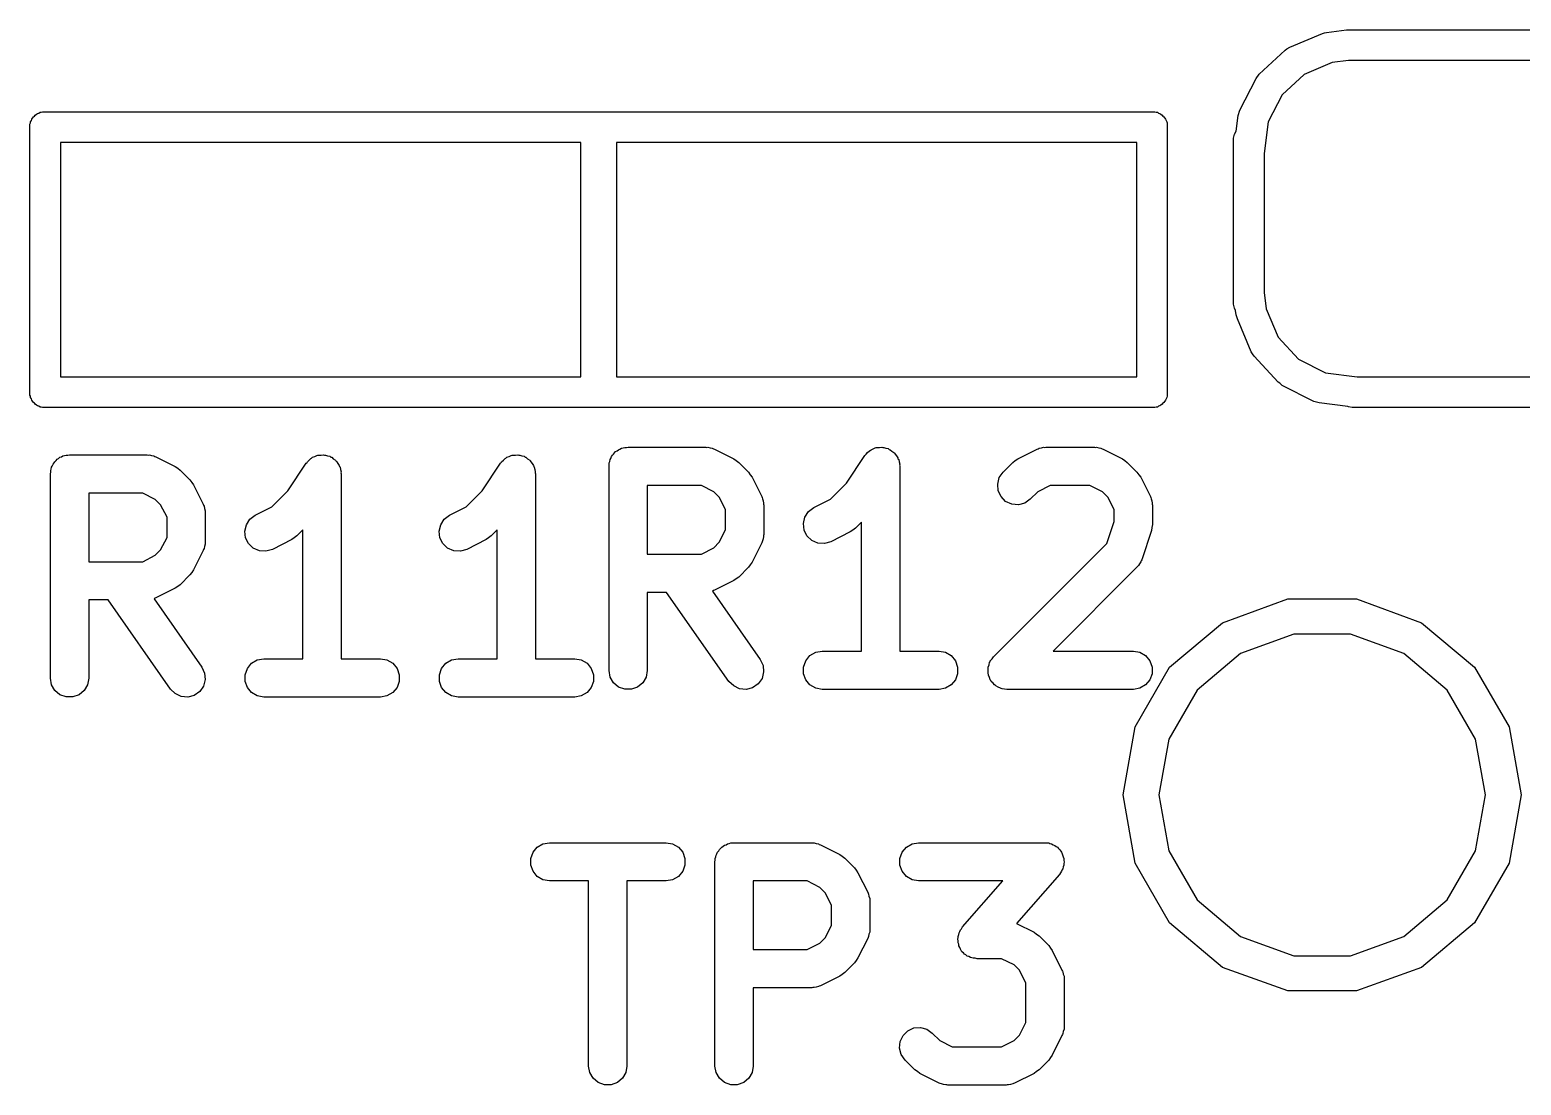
# Model space of a CAD drawing. Extents: x 553.3 to 630.8, y 408.7 to 458.1.
# Drawn here: x 603.48 to 609.33, y 411.28 to 415.42 of the extents above; entities that cross this region are included whole.
import ezdxf

# ---------------------------------------------------------------- set-up
doc = ezdxf.new("R2010")
doc.units = 0
doc.header["$MEASUREMENT"] = 0
doc.layers.add('BLACK', color=7, linetype='CONTINUOUS')

msp = doc.modelspace()

# ---------------------------------------------------------------- linework, layer by layer
at = {"layer": 'BLACK', "linetype": 'CONTINUOUS'}
for p, q in [((608.559, 415.406), (608.567, 415.408)), ((608.567, 415.408), (608.646, 415.418)), ((608.646, 415.418), (608.647, 415.418)), ((608.647, 415.418), (608.648, 415.418)), ((608.648, 415.418), (609.409, 415.418)), ((608.412, 415.343), (608.423, 415.35)), ((608.423, 415.35), (608.551, 415.404)), ((608.423, 415.35), (608.423, 415.35)), ((608.551, 415.404), (608.559, 415.406)), ((608.303, 415.244), (608.405, 415.338)), ((608.405, 415.338), (608.412, 415.343)), ((608.405, 415.338), (608.405, 415.338)), ((608.59, 415.29), (608.479, 415.243)), ((608.654, 415.298), (608.59, 415.29)), ((609.409, 415.298), (608.654, 415.298)), ((608.291, 415.227), (608.303, 415.244)), ((608.303, 415.244), (608.303, 415.244)), ((608.479, 415.243), (608.393, 415.163)), ((608.227, 415.103), (608.291, 415.227)), ((608.393, 415.163), (608.339, 415.058)), ((603.485, 415.053), (603.486, 415.058)), ((603.486, 415.058), (603.489, 415.063)), ((603.489, 415.063), (603.491, 415.068)), ((603.491, 415.068), (603.494, 415.072)), ((603.494, 415.072), (603.497, 415.077)), ((603.497, 415.077), (603.501, 415.08)), ((603.501, 415.08), (603.504, 415.084)), ((603.504, 415.084), (603.509, 415.087)), ((603.509, 415.087), (603.513, 415.09)), ((603.513, 415.09), (603.518, 415.092)), ((603.518, 415.092), (603.523, 415.095)), ((603.523, 415.095), (603.528, 415.096)), ((603.528, 415.096), (603.533, 415.097)), ((603.533, 415.097), (603.538, 415.097)), ((603.538, 415.097), (603.538, 415.097)), ((603.538, 415.097), (607.889, 415.097)), ((607.889, 415.097), (607.889, 415.097)), ((607.889, 415.097), (607.894, 415.097)), ((607.894, 415.097), (607.899, 415.096)), ((607.899, 415.096), (607.904, 415.095)), ((607.904, 415.095), (607.909, 415.092)), ((607.909, 415.092), (607.914, 415.09)), ((607.914, 415.09), (607.918, 415.087)), ((607.918, 415.087), (607.923, 415.084)), ((607.923, 415.084), (607.926, 415.08)), ((607.926, 415.08), (607.93, 415.077)), ((607.93, 415.077), (607.933, 415.072)), ((607.933, 415.072), (607.936, 415.068)), ((607.936, 415.068), (607.938, 415.063)), ((607.938, 415.063), (607.941, 415.058)), ((607.941, 415.058), (607.942, 415.053)), ((608.213, 415.021), (608.221, 415.083)), ((608.221, 415.083), (608.227, 415.103)), ((608.227, 415.103), (608.227, 415.103)), ((608.339, 415.058), (608.323, 414.934)), ((603.483, 415.048), (603.485, 415.053)), ((603.483, 415.043), (603.483, 415.048)), ((603.483, 414.008), (603.483, 415.043)), ((603.483, 415.043), (603.483, 415.043)), ((607.942, 415.053), (607.943, 415.048)), ((607.943, 415.048), (607.943, 415.043)), ((607.943, 415.043), (607.943, 415.043)), ((607.943, 415.043), (607.943, 413.992)), ((608.203, 414.993), (608.206, 415.009)), ((608.206, 415.009), (608.213, 415.021)), ((605.643, 414.977), (603.603, 414.977)), ((603.603, 414.977), (603.603, 414.058)), ((605.643, 414.058), (605.643, 414.977)), ((607.823, 414.977), (605.783, 414.977)), ((605.783, 414.977), (605.783, 414.058)), ((607.823, 414.058), (607.823, 414.977)), ((608.203, 414.343), (608.203, 414.993)), ((608.323, 414.934), (608.323, 414.389)), ((608.323, 414.389), (608.331, 414.325)), ((608.206, 414.327), (608.203, 414.343)), ((608.211, 414.318), (608.206, 414.327)), ((608.213, 414.301), (608.211, 414.318)), ((608.216, 414.294), (608.213, 414.301)), ((608.331, 414.325), (608.378, 414.214)), ((608.218, 414.286), (608.216, 414.294)), ((608.272, 414.157), (608.218, 414.286)), ((608.378, 414.214), (608.458, 414.127)), ((608.277, 414.149), (608.272, 414.157)), ((608.272, 414.157), (608.272, 414.157)), ((608.283, 414.14), (608.277, 414.149)), ((608.378, 414.038), (608.283, 414.14)), ((608.283, 414.14), (608.283, 414.14)), ((608.458, 414.127), (608.563, 414.074)), ((608.563, 414.074), (608.687, 414.058)), ((603.483, 413.987), (603.483, 414.008)), ((603.603, 414.058), (605.643, 414.058)), ((605.783, 414.058), (607.823, 414.058)), ((608.384, 414.033), (608.378, 414.038)), ((608.378, 414.038), (608.378, 414.038)), ((608.394, 414.025), (608.384, 414.033)), ((608.518, 413.962), (608.394, 414.025)), ((608.394, 414.025), (608.394, 414.025)), ((608.687, 414.058), (609.419, 414.058)), ((603.485, 413.982), (603.483, 413.987)), ((603.486, 413.977), (603.485, 413.982)), ((603.489, 413.972), (603.486, 413.977)), ((603.491, 413.967), (603.489, 413.972)), ((603.494, 413.963), (603.491, 413.967)), ((603.497, 413.958), (603.494, 413.963)), ((603.501, 413.955), (603.497, 413.958)), ((603.504, 413.951), (603.501, 413.955)), ((603.509, 413.948), (603.504, 413.951)), ((603.513, 413.945), (603.509, 413.948)), ((603.518, 413.943), (603.513, 413.945)), ((607.914, 413.945), (607.909, 413.943)), ((607.918, 413.948), (607.914, 413.945)), ((607.923, 413.951), (607.918, 413.948)), ((607.926, 413.955), (607.923, 413.951)), ((607.93, 413.958), (607.926, 413.955)), ((607.933, 413.963), (607.93, 413.958)), ((607.936, 413.967), (607.933, 413.963)), ((607.938, 413.972), (607.936, 413.967)), ((607.941, 413.977), (607.938, 413.972)), ((607.942, 413.982), (607.941, 413.977)), ((607.943, 413.987), (607.942, 413.982)), ((607.943, 413.992), (607.943, 413.992)), ((607.943, 413.992), (607.943, 413.987)), ((608.523, 413.96), (608.518, 413.962)), ((608.518, 413.962), (608.518, 413.962)), ((608.538, 413.956), (608.523, 413.96)), ((608.651, 413.942), (608.538, 413.956)), ((608.538, 413.956), (608.538, 413.956)), ((603.523, 413.94), (603.518, 413.943)), ((603.528, 413.939), (603.523, 413.94)), ((603.533, 413.938), (603.528, 413.939)), ((603.538, 413.938), (603.533, 413.938)), ((607.889, 413.938), (603.538, 413.938)), ((603.538, 413.938), (603.538, 413.938)), ((607.894, 413.938), (607.889, 413.938)), ((607.889, 413.938), (607.889, 413.938)), ((607.899, 413.939), (607.894, 413.938)), ((607.904, 413.94), (607.899, 413.939)), ((607.909, 413.943), (607.904, 413.94)), ((608.653, 413.941), (608.651, 413.942)), ((608.668, 413.938), (608.653, 413.941)), ((609.419, 413.938), (608.668, 413.938)), ((605.786, 413.769), (605.791, 413.773)), ((605.791, 413.773), (605.797, 413.775)), ((605.797, 413.775), (605.803, 413.779)), ((605.803, 413.779), (605.809, 413.78)), ((605.809, 413.78), (605.816, 413.782)), ((605.816, 413.782), (605.822, 413.782)), ((605.822, 413.782), (605.829, 413.783)), ((605.829, 413.783), (606.133, 413.783)), ((606.133, 413.783), (606.138, 413.782)), ((606.138, 413.782), (606.142, 413.783)), ((606.142, 413.783), (606.15, 413.78)), ((606.15, 413.78), (606.159, 413.779)), ((606.159, 413.779), (606.163, 413.776)), ((606.163, 413.776), (606.167, 413.775)), ((606.167, 413.775), (606.243, 413.737)), ((606.775, 413.769), (606.778, 413.77)), ((606.778, 413.77), (606.782, 413.773)), ((606.782, 413.773), (606.79, 413.776)), ((606.79, 413.776), (606.798, 413.78)), ((606.798, 413.78), (606.802, 413.781)), ((606.802, 413.781), (606.806, 413.782)), ((606.806, 413.782), (606.815, 413.782)), ((606.815, 413.782), (606.824, 413.783)), ((606.824, 413.783), (606.828, 413.782)), ((606.828, 413.782), (606.832, 413.782)), ((606.832, 413.782), (606.84, 413.779)), ((606.84, 413.779), (606.849, 413.777)), ((606.849, 413.777), (606.853, 413.774)), ((606.853, 413.774), (606.857, 413.773)), ((606.857, 413.773), (606.863, 413.767)), ((607.357, 413.737), (607.433, 413.775)), ((607.433, 413.775), (607.437, 413.776)), ((607.437, 413.776), (607.441, 413.779)), ((607.441, 413.779), (607.45, 413.78)), ((607.45, 413.78), (607.458, 413.783)), ((607.458, 413.783), (607.462, 413.782)), ((607.462, 413.782), (607.467, 413.783)), ((607.467, 413.783), (607.657, 413.783)), ((607.657, 413.783), (607.661, 413.782)), ((607.661, 413.782), (607.666, 413.783)), ((607.666, 413.783), (607.674, 413.78)), ((607.674, 413.78), (607.683, 413.779)), ((607.683, 413.779), (607.687, 413.776)), ((607.687, 413.776), (607.691, 413.775)), ((607.691, 413.775), (607.767, 413.737)), ((603.571, 413.709), (603.574, 413.716)), ((603.574, 413.716), (603.578, 413.721)), ((603.578, 413.721), (603.581, 413.726)), ((603.581, 413.726), (603.586, 413.731)), ((603.586, 413.731), (603.59, 413.736)), ((603.59, 413.736), (603.596, 413.739)), ((603.596, 413.739), (603.601, 413.743)), ((603.601, 413.743), (603.607, 413.745)), ((603.607, 413.745), (603.613, 413.749)), ((603.613, 413.749), (603.619, 413.75)), ((603.619, 413.75), (603.626, 413.752)), ((603.626, 413.752), (603.632, 413.752)), ((603.632, 413.752), (603.639, 413.753)), ((603.639, 413.753), (603.943, 413.753)), ((603.943, 413.753), (603.948, 413.752)), ((603.948, 413.752), (603.952, 413.753)), ((603.952, 413.753), (603.96, 413.75)), ((603.96, 413.75), (603.969, 413.749)), ((603.969, 413.749), (603.973, 413.746)), ((603.973, 413.746), (603.977, 413.745)), ((603.977, 413.745), (604.053, 413.707)), ((604.495, 413.612), (604.567, 413.72)), ((604.567, 413.72), (604.57, 413.723)), ((604.57, 413.723), (604.572, 413.726)), ((604.572, 413.726), (604.578, 413.732)), ((604.578, 413.732), (604.585, 413.739)), ((604.585, 413.739), (604.588, 413.74)), ((604.588, 413.74), (604.592, 413.743)), ((604.592, 413.743), (604.6, 413.746)), ((604.6, 413.746), (604.608, 413.75)), ((604.608, 413.75), (604.612, 413.751)), ((604.612, 413.751), (604.616, 413.752)), ((604.616, 413.752), (604.625, 413.752)), ((604.625, 413.752), (604.634, 413.753)), ((604.634, 413.753), (604.638, 413.752)), ((604.638, 413.752), (604.642, 413.752)), ((604.642, 413.752), (604.65, 413.749)), ((604.65, 413.749), (604.659, 413.747)), ((604.659, 413.747), (604.663, 413.744)), ((604.663, 413.744), (604.667, 413.743)), ((604.667, 413.743), (604.673, 413.737)), ((604.673, 413.737), (604.681, 413.732)), ((604.681, 413.732), (604.683, 413.729)), ((604.683, 413.729), (604.687, 413.726)), ((604.687, 413.726), (604.691, 413.719)), ((604.691, 413.719), (604.696, 413.711)), ((604.696, 413.711), (604.697, 413.707)), ((605.256, 413.612), (605.329, 413.72)), ((605.329, 413.72), (605.331, 413.723)), ((605.331, 413.723), (605.333, 413.726)), ((605.333, 413.726), (605.34, 413.732)), ((605.34, 413.732), (605.347, 413.739)), ((605.347, 413.739), (605.35, 413.74)), ((605.35, 413.74), (605.353, 413.743)), ((605.353, 413.743), (605.362, 413.746)), ((605.362, 413.746), (605.37, 413.75)), ((605.37, 413.75), (605.374, 413.751)), ((605.374, 413.751), (605.378, 413.752)), ((605.378, 413.752), (605.387, 413.752)), ((605.387, 413.752), (605.396, 413.753)), ((605.396, 413.753), (605.4, 413.752)), ((605.4, 413.752), (605.404, 413.752)), ((605.404, 413.752), (605.412, 413.749)), ((605.412, 413.749), (605.421, 413.747)), ((605.421, 413.747), (605.425, 413.744)), ((605.425, 413.744), (605.428, 413.743)), ((605.428, 413.743), (605.435, 413.737)), ((605.435, 413.737), (605.443, 413.732)), ((605.443, 413.732), (605.445, 413.729)), ((605.445, 413.729), (605.448, 413.726)), ((605.448, 413.726), (605.453, 413.719)), ((605.453, 413.719), (605.458, 413.711)), ((605.458, 413.711), (605.459, 413.707)), ((605.754, 413.708), (605.755, 413.715)), ((605.755, 413.721), (605.757, 413.727)), ((605.755, 413.715), (605.755, 413.721)), ((605.757, 413.727), (605.758, 413.734)), ((605.758, 413.734), (605.761, 413.739)), ((605.761, 413.739), (605.764, 413.746)), ((605.764, 413.746), (605.768, 413.751)), ((605.768, 413.751), (605.771, 413.756)), ((605.771, 413.756), (605.776, 413.761)), ((605.776, 413.761), (605.78, 413.766)), ((605.78, 413.766), (605.786, 413.769)), ((606.243, 413.737), (606.253, 413.73)), ((606.253, 413.73), (606.263, 413.723)), ((606.263, 413.723), (606.301, 413.685)), ((606.685, 413.642), (606.757, 413.75)), ((606.757, 413.75), (606.76, 413.753)), ((606.76, 413.753), (606.762, 413.756)), ((606.762, 413.756), (606.768, 413.762)), ((606.768, 413.762), (606.775, 413.769)), ((606.863, 413.767), (606.871, 413.762)), ((606.871, 413.762), (606.873, 413.759)), ((606.873, 413.759), (606.876, 413.756)), ((606.876, 413.756), (606.881, 413.749)), ((606.881, 413.749), (606.886, 413.741)), ((606.886, 413.741), (606.887, 413.737)), ((606.887, 413.737), (606.89, 413.734)), ((606.89, 413.734), (606.891, 413.725)), ((606.891, 413.725), (606.894, 413.716)), ((606.894, 413.716), (606.893, 413.712)), ((606.893, 413.712), (606.894, 413.708)), ((607.299, 413.685), (607.337, 413.723)), ((607.337, 413.723), (607.347, 413.73)), ((607.347, 413.73), (607.357, 413.737)), ((607.767, 413.737), (607.777, 413.73)), ((607.777, 413.73), (607.786, 413.723)), ((607.786, 413.723), (607.824, 413.685)), ((603.564, 413.678), (603.565, 413.685)), ((603.564, 412.878), (603.564, 413.678)), ((603.565, 413.691), (603.567, 413.697)), ((603.565, 413.685), (603.565, 413.691)), ((603.567, 413.697), (603.568, 413.704)), ((603.568, 413.704), (603.571, 413.709)), ((604.053, 413.707), (604.063, 413.7)), ((604.063, 413.7), (604.073, 413.693)), ((604.073, 413.693), (604.111, 413.655)), ((604.111, 413.655), (604.118, 413.645)), ((604.697, 413.707), (604.7, 413.704)), ((604.7, 413.704), (604.701, 413.695)), ((604.701, 413.695), (604.704, 413.686)), ((604.704, 413.686), (604.703, 413.682)), ((604.703, 413.682), (604.704, 413.678)), ((604.704, 413.678), (604.704, 412.953)), ((605.459, 413.707), (605.461, 413.704)), ((605.461, 413.704), (605.463, 413.695)), ((605.463, 413.695), (605.465, 413.686)), ((605.465, 413.686), (605.465, 413.682)), ((605.465, 413.682), (605.466, 413.678)), ((605.466, 413.678), (605.466, 412.953)), ((605.754, 412.908), (605.754, 413.708)), ((606.301, 413.685), (606.308, 413.675)), ((606.308, 413.675), (606.315, 413.665)), ((606.315, 413.665), (606.353, 413.589)), ((606.894, 413.708), (606.894, 412.983)), ((607.278, 413.638), (607.284, 413.664)), ((607.284, 413.664), (607.299, 413.685)), ((607.824, 413.685), (607.831, 413.675)), ((607.831, 413.675), (607.839, 413.665)), ((607.839, 413.665), (607.877, 413.589)), ((603.714, 413.603), (603.714, 413.334)), ((603.926, 413.603), (603.714, 413.603)), ((603.975, 413.578), (603.926, 413.603)), ((604.118, 413.645), (604.125, 413.635)), ((604.125, 413.635), (604.163, 413.559)), ((604.432, 413.549), (604.495, 413.612)), ((605.194, 413.549), (605.256, 413.612)), ((605.904, 413.633), (605.904, 413.364)), ((606.116, 413.633), (605.904, 413.633)), ((606.165, 413.608), (606.116, 413.633)), ((606.186, 413.587), (606.165, 413.608)), ((606.622, 413.579), (606.685, 413.642)), ((607.28, 413.612), (607.278, 413.638)), ((607.291, 413.589), (607.28, 413.612)), ((607.435, 413.608), (607.405, 413.579)), ((607.484, 413.633), (607.435, 413.608)), ((607.639, 413.633), (607.484, 413.633)), ((607.689, 413.608), (607.639, 413.633)), ((607.71, 413.587), (607.689, 413.608)), ((603.996, 413.557), (603.975, 413.578)), ((604.021, 413.508), (603.996, 413.557)), ((604.163, 413.559), (604.164, 413.555)), ((604.164, 413.555), (604.166, 413.551)), ((604.166, 413.551), (604.168, 413.543)), ((604.168, 413.543), (604.17, 413.534)), ((604.367, 413.517), (604.432, 413.549)), ((605.129, 413.517), (605.194, 413.549)), ((606.211, 413.538), (606.186, 413.587)), ((606.211, 413.459), (606.211, 413.538)), ((606.353, 413.589), (606.354, 413.585)), ((606.354, 413.585), (606.356, 413.581)), ((606.356, 413.581), (606.358, 413.573)), ((606.358, 413.573), (606.36, 413.564)), ((606.36, 413.564), (606.36, 413.56)), ((606.36, 413.56), (606.361, 413.556)), ((606.361, 413.556), (606.361, 413.441)), ((606.536, 413.531), (606.557, 413.547)), ((606.557, 413.547), (606.622, 413.579)), ((607.309, 413.57), (607.291, 413.589)), ((607.333, 413.559), (607.309, 413.57)), ((607.359, 413.557), (607.333, 413.559)), ((607.384, 413.564), (607.359, 413.557)), ((607.405, 413.579), (607.384, 413.564)), ((607.735, 413.538), (607.71, 413.587)), ((607.735, 413.492), (607.735, 413.538)), ((607.877, 413.589), (607.878, 413.585)), ((607.878, 413.585), (607.88, 413.581)), ((607.88, 413.581), (607.882, 413.573)), ((607.882, 413.573), (607.884, 413.564)), ((607.884, 413.564), (607.884, 413.56)), ((607.884, 413.56), (607.885, 413.556)), ((607.885, 413.556), (607.885, 413.48)), ((604.021, 413.429), (604.021, 413.508)), ((604.17, 413.534), (604.17, 413.53)), ((604.17, 413.53), (604.171, 413.526)), ((604.171, 413.526), (604.171, 413.411)), ((604.326, 413.454), (604.332, 413.479)), ((604.332, 413.479), (604.346, 413.501)), ((604.346, 413.501), (604.367, 413.517)), ((605.088, 413.454), (605.094, 413.479)), ((605.094, 413.479), (605.108, 413.501)), ((605.108, 413.501), (605.129, 413.517)), ((606.516, 413.484), (606.522, 413.509)), ((606.519, 413.458), (606.516, 413.484)), ((606.522, 413.509), (606.536, 413.531)), ((606.744, 413.489), (606.72, 413.465)), ((606.744, 412.983), (606.744, 413.489)), ((607.706, 413.406), (607.735, 413.492)), ((607.885, 413.48), (607.882, 413.468)), ((603.996, 413.38), (604.021, 413.429)), ((604.329, 413.428), (604.326, 413.454)), ((604.34, 413.405), (604.329, 413.428)), ((604.51, 413.421), (604.434, 413.382)), ((604.52, 413.428), (604.51, 413.421)), ((604.53, 413.435), (604.52, 413.428)), ((604.554, 413.459), (604.53, 413.435)), ((604.554, 412.953), (604.554, 413.459)), ((605.09, 413.428), (605.088, 413.454)), ((605.102, 413.405), (605.09, 413.428)), ((605.272, 413.421), (605.196, 413.382)), ((605.282, 413.428), (605.272, 413.421)), ((605.292, 413.435), (605.282, 413.428)), ((605.316, 413.459), (605.292, 413.435)), ((605.316, 412.953), (605.316, 413.459)), ((606.186, 413.41), (606.211, 413.459)), ((606.358, 413.424), (606.356, 413.416)), ((606.36, 413.433), (606.358, 413.424)), ((606.361, 413.441), (606.36, 413.437)), ((606.36, 413.437), (606.36, 413.433)), ((606.53, 413.435), (606.519, 413.458)), ((606.549, 413.417), (606.53, 413.435)), ((606.7, 413.451), (606.624, 413.412)), ((606.71, 413.458), (606.7, 413.451)), ((606.72, 413.465), (606.71, 413.458)), ((607.881, 413.456), (607.843, 413.342)), ((607.882, 413.468), (607.881, 413.456)), ((603.975, 413.359), (603.996, 413.38)), ((604.163, 413.378), (604.125, 413.302)), ((604.164, 413.382), (604.163, 413.378)), ((604.166, 413.386), (604.164, 413.382)), ((604.168, 413.394), (604.166, 413.386)), ((604.17, 413.403), (604.168, 413.394)), ((604.171, 413.411), (604.17, 413.407)), ((604.17, 413.407), (604.17, 413.403)), ((604.359, 413.387), (604.34, 413.405)), ((604.383, 413.377), (604.359, 413.387)), ((604.409, 413.375), (604.383, 413.377)), ((604.434, 413.382), (604.409, 413.375)), ((605.121, 413.387), (605.102, 413.405)), ((605.145, 413.377), (605.121, 413.387)), ((605.171, 413.375), (605.145, 413.377)), ((605.196, 413.382), (605.171, 413.375)), ((605.904, 413.364), (606.116, 413.364)), ((606.116, 413.364), (606.165, 413.389)), ((606.165, 413.389), (606.186, 413.41)), ((606.353, 413.408), (606.315, 413.332)), ((606.354, 413.412), (606.353, 413.408)), ((606.356, 413.416), (606.354, 413.412)), ((606.573, 413.407), (606.549, 413.417)), ((606.599, 413.405), (606.573, 413.407)), ((606.624, 413.412), (606.599, 413.405)), ((607.261, 412.961), (607.706, 413.406)), ((603.714, 413.334), (603.926, 413.334)), ((603.926, 413.334), (603.975, 413.359)), ((604.125, 413.302), (604.118, 413.292)), ((606.301, 413.312), (606.263, 413.274)), ((606.308, 413.322), (606.301, 413.312)), ((606.315, 413.332), (606.308, 413.322)), ((607.824, 413.312), (607.495, 412.983)), ((607.827, 413.316), (607.824, 413.312)), ((607.83, 413.319), (607.827, 413.316)), ((607.834, 413.326), (607.83, 413.319)), ((607.839, 413.334), (607.834, 413.326)), ((607.841, 413.338), (607.839, 413.334)), ((607.843, 413.342), (607.841, 413.338)), ((604.073, 413.244), (604.063, 413.237)), ((604.111, 413.282), (604.073, 413.244)), ((604.118, 413.292), (604.111, 413.282)), ((606.243, 413.26), (606.167, 413.222)), ((606.253, 413.267), (606.243, 413.26)), ((606.263, 413.274), (606.253, 413.267)), ((603.973, 413.191), (603.97, 413.189)), ((603.97, 413.189), (604.157, 412.921)), ((603.977, 413.192), (603.973, 413.191)), ((604.053, 413.23), (603.977, 413.192)), ((604.063, 413.237), (604.053, 413.23)), ((605.98, 413.214), (605.904, 413.214)), ((605.904, 413.214), (605.904, 412.908)), ((606.224, 412.865), (605.98, 413.214)), ((606.163, 413.221), (606.16, 413.219)), ((606.16, 413.219), (606.347, 412.951)), ((606.167, 413.222), (606.163, 413.221)), ((608.16, 413.095), (608.415, 413.188)), ((608.415, 413.188), (608.685, 413.188)), ((608.685, 413.188), (608.94, 413.095)), ((603.79, 413.184), (603.714, 413.184)), ((603.714, 413.184), (603.714, 412.878)), ((604.034, 412.835), (603.79, 413.184)), ((607.952, 412.921), (608.16, 413.095)), ((608.94, 413.095), (609.148, 412.921)), ((608.439, 413.05), (608.23, 412.974)), ((608.661, 413.05), (608.439, 413.05)), ((608.87, 412.974), (608.661, 413.05)), ((604.375, 412.949), (604.4, 412.953)), ((604.4, 412.953), (604.554, 412.953)), ((604.704, 412.953), (604.858, 412.953)), ((604.858, 412.953), (604.883, 412.949)), ((605.137, 412.949), (605.162, 412.953)), ((605.162, 412.953), (605.316, 412.953)), ((605.466, 412.953), (605.62, 412.953)), ((605.62, 412.953), (605.645, 412.949)), ((606.347, 412.951), (606.358, 412.927)), ((606.526, 412.946), (606.542, 412.966)), ((606.542, 412.966), (606.565, 412.979)), ((606.565, 412.979), (606.59, 412.983)), ((606.59, 412.983), (606.744, 412.983)), ((606.894, 412.983), (607.048, 412.983)), ((607.048, 412.983), (607.073, 412.979)), ((607.073, 412.979), (607.096, 412.966)), ((607.096, 412.966), (607.113, 412.946)), ((607.249, 412.946), (607.256, 412.953)), ((607.256, 412.953), (607.261, 412.961)), ((607.495, 412.983), (607.81, 412.983)), ((607.81, 412.983), (607.835, 412.979)), ((607.835, 412.979), (607.858, 412.966)), ((607.858, 412.966), (607.874, 412.946)), ((608.23, 412.974), (608.06, 412.831)), ((609.04, 412.831), (608.87, 412.974)), ((604.157, 412.921), (604.168, 412.897)), ((604.168, 412.897), (604.17, 412.872)), ((604.327, 412.891), (604.336, 412.916)), ((604.336, 412.916), (604.352, 412.936)), ((604.352, 412.936), (604.375, 412.949)), ((604.883, 412.949), (604.906, 412.936)), ((604.906, 412.936), (604.923, 412.916)), ((604.923, 412.916), (604.931, 412.891)), ((605.089, 412.891), (605.097, 412.916)), ((605.097, 412.916), (605.114, 412.936)), ((605.114, 412.936), (605.137, 412.949)), ((605.645, 412.949), (605.668, 412.936)), ((605.668, 412.936), (605.684, 412.916)), ((605.684, 412.916), (605.693, 412.891)), ((605.758, 412.882), (605.754, 412.908)), ((605.904, 412.908), (605.899, 412.882)), ((606.36, 412.902), (606.354, 412.876)), ((606.358, 412.927), (606.36, 412.902)), ((606.517, 412.921), (606.526, 412.946)), ((606.517, 412.895), (606.517, 412.921)), ((606.526, 412.871), (606.517, 412.895)), ((607.113, 412.946), (607.121, 412.921)), ((607.121, 412.895), (607.113, 412.871)), ((607.121, 412.921), (607.121, 412.895)), ((607.24, 412.921), (607.244, 412.93)), ((607.24, 412.918), (607.24, 412.921)), ((607.24, 412.915), (607.24, 412.918)), ((607.24, 412.905), (607.24, 412.915)), ((607.24, 412.895), (607.24, 412.905)), ((607.242, 412.892), (607.24, 412.895)), ((607.242, 412.889), (607.242, 412.892)), ((607.244, 412.93), (607.246, 412.94)), ((607.246, 412.94), (607.248, 412.942)), ((607.248, 412.942), (607.249, 412.946)), ((607.817, 412.687), (607.952, 412.921)), ((607.874, 412.946), (607.883, 412.921)), ((607.883, 412.895), (607.874, 412.871)), ((607.883, 412.921), (607.883, 412.895)), ((609.148, 412.921), (609.283, 412.687)), ((603.568, 412.852), (603.564, 412.878)), ((603.581, 412.83), (603.568, 412.852)), ((603.709, 412.852), (603.696, 412.83)), ((603.714, 412.878), (603.709, 412.852)), ((604.053, 412.817), (604.034, 412.835)), ((604.164, 412.846), (604.149, 412.825)), ((604.17, 412.872), (604.164, 412.846)), ((604.327, 412.865), (604.327, 412.891)), ((604.336, 412.841), (604.327, 412.865)), ((604.352, 412.821), (604.336, 412.841)), ((604.923, 412.841), (604.906, 412.821)), ((604.931, 412.865), (604.923, 412.841)), ((604.931, 412.891), (604.931, 412.865)), ((605.089, 412.865), (605.089, 412.891)), ((605.097, 412.841), (605.089, 412.865)), ((605.114, 412.821), (605.097, 412.841)), ((605.684, 412.841), (605.668, 412.821)), ((605.693, 412.865), (605.684, 412.841)), ((605.693, 412.891), (605.693, 412.865)), ((605.771, 412.86), (605.758, 412.882)), ((605.791, 412.843), (605.771, 412.86)), ((605.816, 412.834), (605.791, 412.843)), ((605.842, 412.834), (605.816, 412.834)), ((605.866, 412.843), (605.842, 412.834)), ((605.886, 412.86), (605.866, 412.843)), ((605.899, 412.882), (605.886, 412.86)), ((606.243, 412.847), (606.224, 412.865)), ((606.266, 412.836), (606.243, 412.847)), ((606.292, 412.833), (606.266, 412.836)), ((606.317, 412.84), (606.292, 412.833)), ((606.339, 412.855), (606.317, 412.84)), ((606.354, 412.876), (606.339, 412.855)), ((606.542, 412.851), (606.526, 412.871)), ((606.565, 412.838), (606.542, 412.851)), ((606.59, 412.833), (606.565, 412.838)), ((607.073, 412.838), (607.048, 412.833)), ((607.096, 412.851), (607.073, 412.838)), ((607.113, 412.871), (607.096, 412.851)), ((607.246, 412.88), (607.242, 412.889)), ((607.249, 412.871), (607.246, 412.88)), ((607.251, 412.868), (607.249, 412.871)), ((607.253, 412.865), (607.251, 412.868)), ((607.26, 412.858), (607.253, 412.865)), ((607.266, 412.851), (607.26, 412.858)), ((607.269, 412.849), (607.266, 412.851)), ((607.271, 412.847), (607.269, 412.849)), ((607.28, 412.843), (607.271, 412.847)), ((607.289, 412.838), (607.28, 412.843)), ((607.292, 412.837), (607.289, 412.838)), ((607.295, 412.836), (607.292, 412.837)), ((607.305, 412.835), (607.295, 412.836)), ((607.314, 412.833), (607.305, 412.835)), ((607.835, 412.838), (607.81, 412.833)), ((607.858, 412.851), (607.835, 412.838)), ((607.874, 412.871), (607.858, 412.851)), ((603.601, 412.813), (603.581, 412.83)), ((603.626, 412.804), (603.601, 412.813)), ((603.652, 412.804), (603.626, 412.804)), ((603.676, 412.813), (603.652, 412.804)), ((603.696, 412.83), (603.676, 412.813)), ((604.076, 412.806), (604.053, 412.817)), ((604.102, 412.803), (604.076, 412.806)), ((604.127, 412.81), (604.102, 412.803)), ((604.149, 412.825), (604.127, 412.81)), ((604.375, 412.808), (604.352, 412.821)), ((604.4, 412.803), (604.375, 412.808)), ((604.858, 412.803), (604.4, 412.803)), ((604.883, 412.808), (604.858, 412.803)), ((604.906, 412.821), (604.883, 412.808)), ((605.137, 412.808), (605.114, 412.821)), ((605.162, 412.803), (605.137, 412.808)), ((605.62, 412.803), (605.162, 412.803)), ((605.645, 412.808), (605.62, 412.803)), ((605.668, 412.821), (605.645, 412.808)), ((607.048, 412.833), (606.59, 412.833)), ((607.81, 412.833), (607.314, 412.833)), ((608.06, 412.831), (607.949, 412.639)), ((609.151, 412.639), (609.04, 412.831)), ((607.77, 412.42), (607.817, 412.687)), ((609.283, 412.687), (609.33, 412.42)), ((607.949, 412.639), (607.91, 412.42)), ((609.19, 412.42), (609.151, 412.639)), ((607.817, 412.153), (607.77, 412.42)), ((607.91, 412.42), (607.949, 412.201)), ((609.151, 412.201), (609.19, 412.42)), ((609.33, 412.42), (609.283, 412.153)), ((605.447, 412.171), (605.456, 412.196)), ((605.456, 412.196), (605.472, 412.216)), ((605.472, 412.216), (605.495, 412.229)), ((605.495, 412.229), (605.52, 412.233)), ((605.52, 412.233), (605.978, 412.233)), ((605.978, 412.233), (606.003, 412.229)), ((606.003, 412.229), (606.026, 412.216)), ((606.026, 412.216), (606.043, 412.196)), ((606.043, 412.196), (606.051, 412.171)), ((606.177, 412.189), (606.179, 412.196)), ((606.179, 412.196), (606.184, 412.201)), ((606.184, 412.201), (606.187, 412.206)), ((606.187, 412.206), (606.192, 412.211)), ((606.192, 412.211), (606.196, 412.216)), ((606.196, 412.216), (606.202, 412.219)), ((606.202, 412.219), (606.207, 412.223)), ((606.207, 412.223), (606.213, 412.225)), ((606.213, 412.225), (606.219, 412.229)), ((606.219, 412.229), (606.225, 412.23)), ((606.225, 412.23), (606.231, 412.232)), ((606.231, 412.232), (606.238, 412.232)), ((606.238, 412.232), (606.244, 412.233)), ((606.244, 412.233), (606.549, 412.233)), ((606.549, 412.233), (606.553, 412.232)), ((606.553, 412.232), (606.558, 412.233)), ((606.558, 412.233), (606.566, 412.23)), ((606.566, 412.23), (606.575, 412.229)), ((606.575, 412.229), (606.578, 412.226)), ((606.578, 412.226), (606.583, 412.225)), ((606.583, 412.225), (606.659, 412.187)), ((606.894, 412.171), (606.903, 412.196)), ((606.903, 412.196), (606.92, 412.216)), ((606.92, 412.216), (606.942, 412.229)), ((606.942, 412.229), (606.968, 412.233)), ((606.968, 412.233), (607.463, 412.233)), ((607.463, 412.233), (607.471, 412.232)), ((607.471, 412.232), (607.478, 412.232)), ((607.478, 412.232), (607.483, 412.23)), ((607.483, 412.23), (607.489, 412.229)), ((607.489, 412.229), (607.495, 412.225)), ((607.495, 412.225), (607.502, 412.222)), ((607.502, 412.222), (607.507, 412.218)), ((607.507, 412.218), (607.512, 412.216)), ((607.512, 412.216), (607.516, 412.21)), ((607.516, 412.21), (607.522, 412.205)), ((607.522, 412.205), (607.525, 412.2)), ((607.525, 412.2), (607.528, 412.196)), ((607.528, 412.196), (607.531, 412.189)), ((607.949, 412.201), (608.06, 412.009)), ((609.04, 412.009), (609.151, 412.201)), ((605.447, 412.145), (605.447, 412.171)), ((605.456, 412.121), (605.447, 412.145)), ((606.051, 412.145), (606.043, 412.121)), ((606.051, 412.171), (606.051, 412.145)), ((606.169, 412.158), (606.17, 412.165)), ((606.169, 411.358), (606.169, 412.158)), ((606.17, 412.171), (606.173, 412.177)), ((606.17, 412.165), (606.17, 412.171)), ((606.173, 412.177), (606.174, 412.184)), ((606.174, 412.184), (606.177, 412.189)), ((606.659, 412.187), (606.668, 412.18)), ((606.668, 412.18), (606.678, 412.173)), ((606.678, 412.173), (606.716, 412.135)), ((606.716, 412.135), (606.723, 412.125)), ((606.894, 412.145), (606.894, 412.171)), ((606.903, 412.121), (606.894, 412.145)), ((607.531, 412.189), (607.534, 412.182)), ((607.535, 412.138), (607.533, 412.131)), ((607.534, 412.182), (607.535, 412.177)), ((607.535, 412.177), (607.537, 412.171)), ((607.537, 412.145), (607.535, 412.138)), ((607.537, 412.171), (607.537, 412.164)), ((607.537, 412.164), (607.538, 412.157)), ((607.538, 412.157), (607.537, 412.151)), ((607.537, 412.151), (607.537, 412.145)), ((607.952, 411.919), (607.817, 412.153)), ((609.283, 412.153), (609.148, 411.919)), ((605.472, 412.101), (605.456, 412.121)), ((605.495, 412.088), (605.472, 412.101)), ((605.52, 412.083), (605.495, 412.088)), ((605.674, 412.083), (605.52, 412.083)), ((605.674, 411.358), (605.674, 412.083)), ((605.978, 412.083), (605.824, 412.083)), ((605.824, 412.083), (605.824, 411.358)), ((606.003, 412.088), (605.978, 412.083)), ((606.026, 412.101), (606.003, 412.088)), ((606.043, 412.121), (606.026, 412.101)), ((606.319, 412.083), (606.319, 411.814)), ((606.531, 412.083), (606.319, 412.083)), ((606.581, 412.058), (606.531, 412.083)), ((606.723, 412.125), (606.73, 412.115)), ((606.73, 412.115), (606.769, 412.039)), ((606.92, 412.101), (606.903, 412.121)), ((606.942, 412.088), (606.92, 412.101)), ((606.968, 412.083), (606.942, 412.088)), ((607.298, 412.083), (606.968, 412.083)), ((607.14, 411.903), (607.298, 412.083)), ((607.52, 412.109), (607.352, 411.917)), ((607.524, 412.115), (607.52, 412.109)), ((607.528, 412.121), (607.524, 412.115)), ((607.53, 412.126), (607.528, 412.121)), ((607.533, 412.131), (607.53, 412.126)), ((606.602, 412.037), (606.581, 412.058)), ((606.626, 411.988), (606.602, 412.037)), ((606.769, 412.039), (606.77, 412.035)), ((606.77, 412.035), (606.772, 412.031)), ((606.772, 412.031), (606.773, 412.023)), ((606.773, 412.023), (606.776, 412.014)), ((606.626, 411.909), (606.626, 411.988)), ((606.776, 412.014), (606.776, 412.01)), ((606.776, 412.01), (606.776, 412.006)), ((606.776, 412.006), (606.776, 411.891)), ((608.06, 412.009), (608.23, 411.866)), ((608.87, 411.866), (609.04, 412.009)), ((606.602, 411.86), (606.626, 411.909)), ((607.136, 411.896), (607.14, 411.903)), ((607.352, 411.917), (607.421, 411.882)), ((608.16, 411.744), (607.952, 411.919)), ((609.148, 411.919), (608.94, 411.744)), ((606.581, 411.839), (606.602, 411.86)), ((606.769, 411.858), (606.73, 411.782)), ((606.77, 411.862), (606.769, 411.858)), ((606.772, 411.866), (606.77, 411.862)), ((606.773, 411.874), (606.772, 411.866)), ((606.776, 411.883), (606.773, 411.874)), ((606.776, 411.891), (606.776, 411.887)), ((606.776, 411.887), (606.776, 411.883)), ((607.122, 411.855), (607.123, 411.861)), ((607.123, 411.848), (607.122, 411.855)), ((607.123, 411.866), (607.125, 411.873)), ((607.123, 411.861), (607.123, 411.866)), ((607.123, 411.84), (607.123, 411.848)), ((607.125, 411.835), (607.123, 411.84)), ((607.125, 411.873), (607.127, 411.88)), ((607.127, 411.88), (607.13, 411.885)), ((607.13, 411.885), (607.132, 411.891)), ((607.132, 411.891), (607.136, 411.896)), ((607.421, 411.882), (607.43, 411.875)), ((607.43, 411.875), (607.44, 411.868)), ((607.44, 411.868), (607.478, 411.83)), ((608.23, 411.866), (608.439, 411.79)), ((608.661, 411.79), (608.87, 411.866)), ((606.319, 411.814), (606.531, 411.814)), ((606.531, 411.814), (606.581, 411.839)), ((606.73, 411.782), (606.723, 411.772)), ((607.126, 411.829), (607.125, 411.835)), ((607.129, 411.823), (607.126, 411.829)), ((607.132, 411.816), (607.129, 411.823)), ((607.135, 411.811), (607.132, 411.816)), ((607.138, 411.806), (607.135, 411.811)), ((607.144, 411.801), (607.138, 411.806)), ((607.148, 411.796), (607.144, 411.801)), ((607.153, 411.793), (607.148, 411.796)), ((607.158, 411.789), (607.153, 411.793)), ((607.165, 411.787), (607.158, 411.789)), ((607.171, 411.783), (607.165, 411.787)), ((607.177, 411.782), (607.171, 411.783)), ((607.182, 411.78), (607.177, 411.782)), ((607.478, 411.83), (607.485, 411.82)), ((607.485, 411.82), (607.492, 411.811)), ((607.492, 411.811), (607.53, 411.734)), ((608.439, 411.79), (608.661, 411.79)), ((606.678, 411.724), (606.668, 411.717)), ((606.716, 411.762), (606.678, 411.724)), ((606.723, 411.772), (606.716, 411.762)), ((607.189, 411.78), (607.182, 411.78)), ((607.197, 411.778), (607.189, 411.78)), ((607.293, 411.778), (607.197, 411.778)), ((607.343, 411.754), (607.293, 411.778)), ((607.364, 411.733), (607.343, 411.754)), ((607.388, 411.683), (607.364, 411.733)), ((607.53, 411.734), (607.532, 411.73)), ((607.532, 411.73), (607.534, 411.727)), ((607.534, 411.727), (607.535, 411.718)), ((608.415, 411.652), (608.16, 411.744)), ((608.94, 411.744), (608.685, 411.652)), ((606.553, 411.665), (606.549, 411.664)), ((606.558, 411.665), (606.553, 411.665)), ((606.566, 411.667), (606.558, 411.665)), ((606.575, 411.669), (606.566, 411.667)), ((606.578, 411.671), (606.575, 411.669)), ((606.583, 411.672), (606.578, 411.671)), ((606.659, 411.71), (606.583, 411.672)), ((606.668, 411.717), (606.659, 411.71)), ((607.388, 411.528), (607.388, 411.683)), ((607.535, 411.718), (607.538, 411.71)), ((607.538, 411.71), (607.538, 411.705)), ((607.538, 411.705), (607.538, 411.701)), ((607.538, 411.701), (607.538, 411.51)), ((606.549, 411.664), (606.319, 411.664)), ((606.319, 411.664), (606.319, 411.358)), ((608.685, 411.652), (608.415, 411.652)), ((606.907, 411.477), (606.925, 411.496)), ((606.925, 411.496), (606.949, 411.507)), ((606.949, 411.507), (606.975, 411.509)), ((606.975, 411.509), (607, 411.502)), ((607, 411.502), (607.021, 411.487)), ((607.364, 411.479), (607.388, 411.528)), ((607.535, 411.493), (607.534, 411.485)), ((607.538, 411.502), (607.535, 411.493)), ((607.538, 411.51), (607.538, 411.506)), ((607.538, 411.506), (607.538, 411.502)), ((606.893, 411.428), (606.896, 411.454)), ((606.896, 411.454), (606.907, 411.477)), ((607.021, 411.487), (607.051, 411.458)), ((607.051, 411.458), (607.1, 411.433)), ((607.1, 411.433), (607.293, 411.433)), ((607.293, 411.433), (607.343, 411.458)), ((607.343, 411.458), (607.364, 411.479)), ((607.53, 411.477), (607.492, 411.401)), ((607.532, 411.481), (607.53, 411.477)), ((607.534, 411.485), (607.532, 411.481)), ((606.9, 411.403), (606.893, 411.428)), ((606.915, 411.381), (606.9, 411.403)), ((606.953, 411.343), (606.915, 411.381)), ((607.478, 411.381), (607.44, 411.343)), ((607.485, 411.391), (607.478, 411.381)), ((607.492, 411.401), (607.485, 411.391)), ((605.679, 411.332), (605.674, 411.358)), ((605.692, 411.31), (605.679, 411.332)), ((605.82, 411.332), (605.807, 411.31)), ((605.824, 411.358), (605.82, 411.332)), ((606.174, 411.332), (606.169, 411.358)), ((606.187, 411.31), (606.174, 411.332)), ((606.315, 411.332), (606.302, 411.31)), ((606.319, 411.358), (606.315, 411.332)), ((606.963, 411.336), (606.953, 411.343)), ((606.973, 411.329), (606.963, 411.336)), ((607.049, 411.291), (606.973, 411.329)), ((607.421, 411.329), (607.344, 411.291)), ((607.43, 411.336), (607.421, 411.329)), ((607.44, 411.343), (607.43, 411.336)), ((605.712, 411.293), (605.692, 411.31)), ((605.736, 411.284), (605.712, 411.293)), ((605.762, 411.284), (605.736, 411.284)), ((605.787, 411.293), (605.762, 411.284)), ((605.807, 411.31), (605.787, 411.293)), ((606.207, 411.293), (606.187, 411.31)), ((606.231, 411.284), (606.207, 411.293)), ((606.257, 411.284), (606.231, 411.284)), ((606.282, 411.293), (606.257, 411.284)), ((606.302, 411.31), (606.282, 411.293)), ((607.053, 411.29), (607.049, 411.291)), ((607.057, 411.288), (607.053, 411.29)), ((607.065, 411.286), (607.057, 411.288)), ((607.074, 411.284), (607.065, 411.286)), ((607.078, 411.284), (607.074, 411.284)), ((607.082, 411.283), (607.078, 411.284)), ((607.311, 411.283), (607.082, 411.283)), ((607.315, 411.284), (607.311, 411.283)), ((607.32, 411.284), (607.315, 411.284)), ((607.328, 411.286), (607.32, 411.284)), ((607.337, 411.288), (607.328, 411.286)), ((607.34, 411.29), (607.337, 411.288)), ((607.344, 411.291), (607.34, 411.29))]:
    msp.add_line(p, q, dxfattribs=at)

doc.saveas('drawing.dxf')
